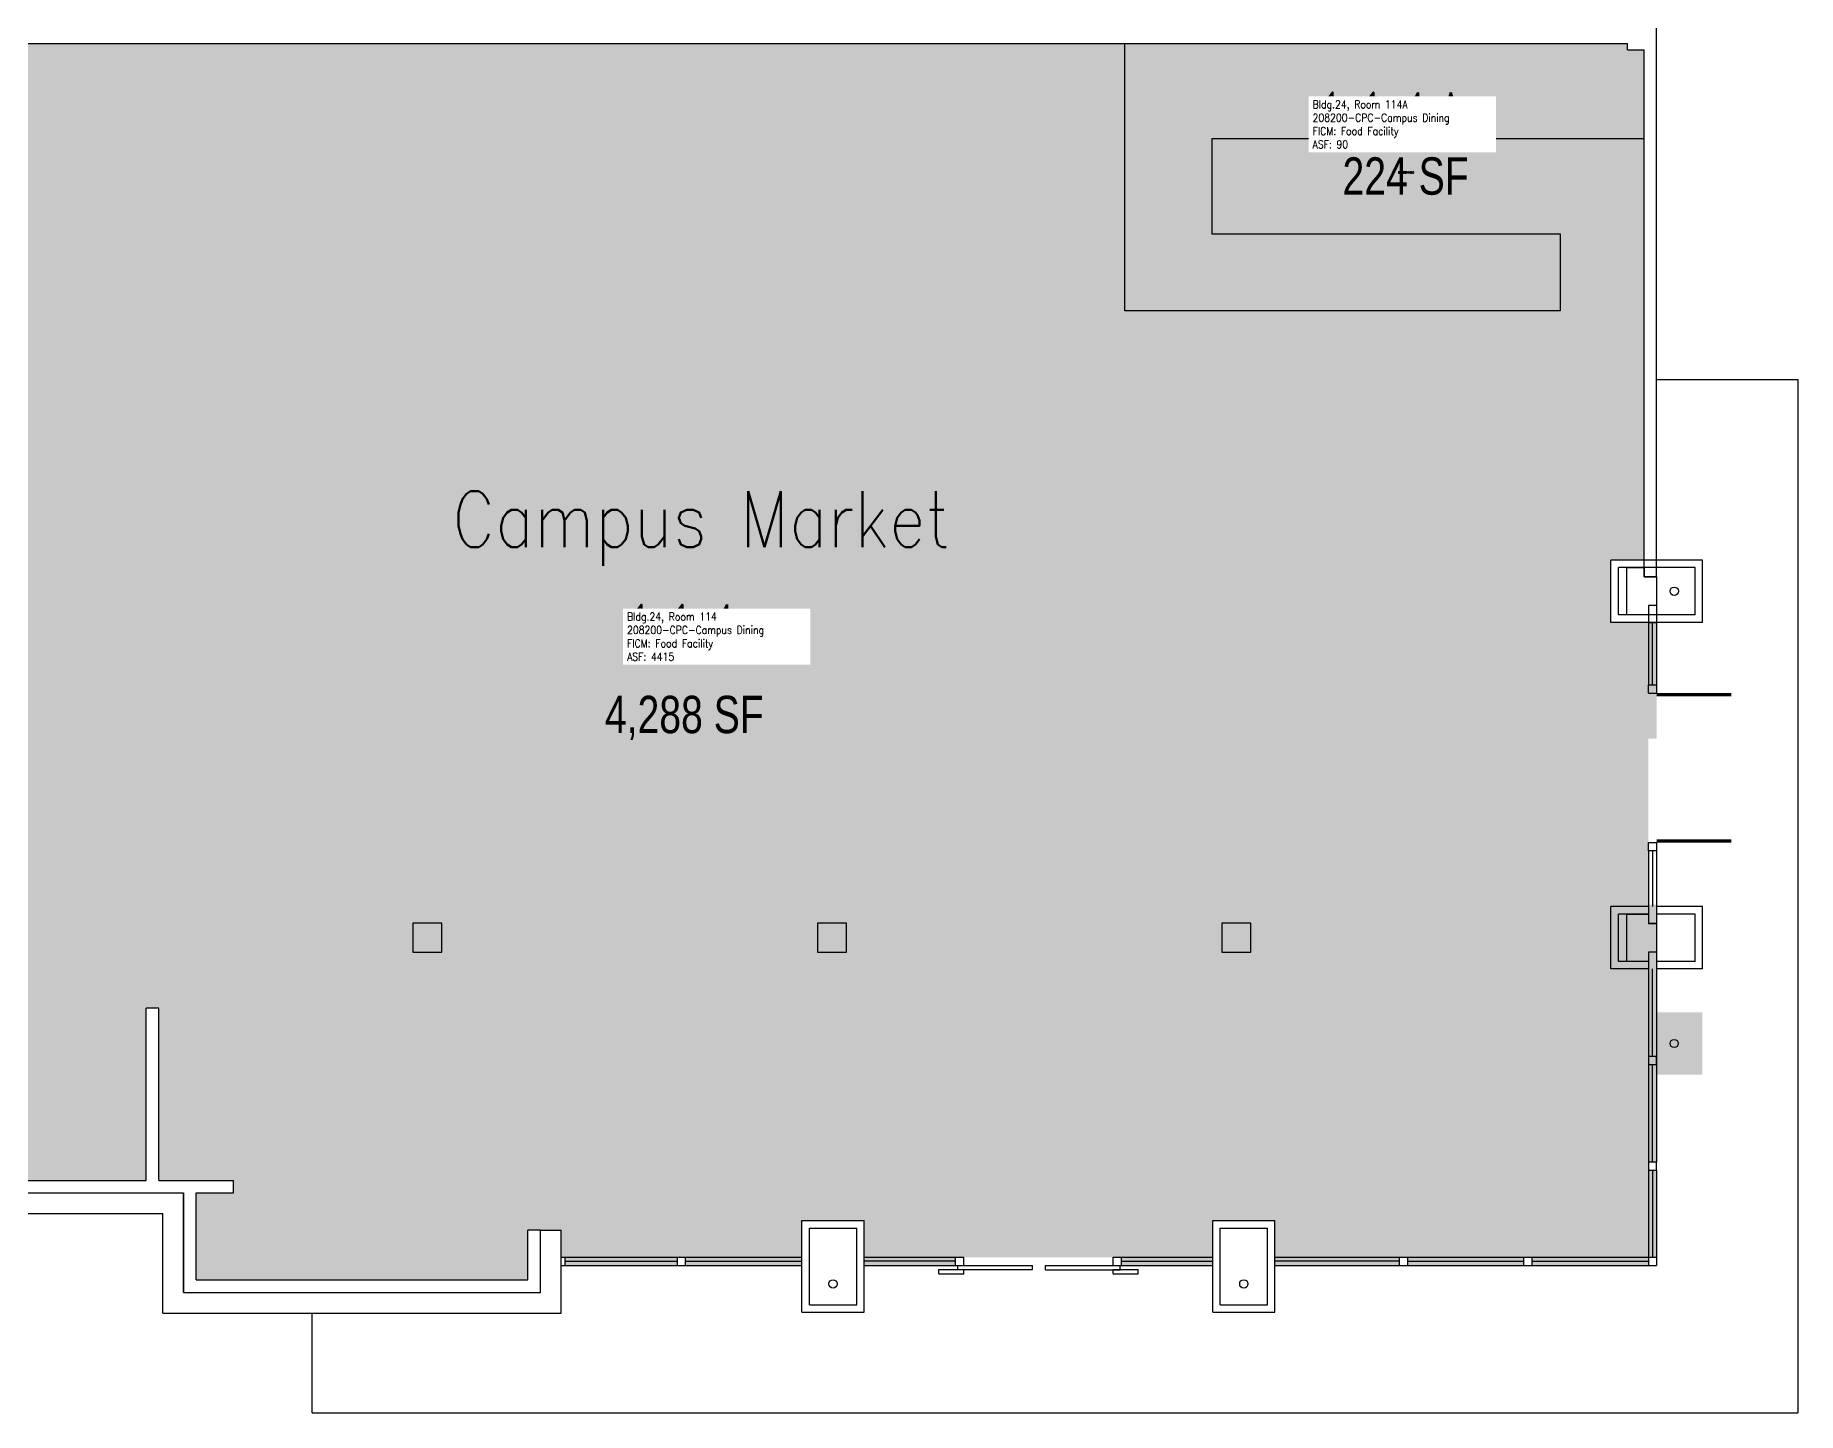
# Model space of a CAD drawing. Header units: inches. Extents: x -381 to 1674, y -222 to 2940.
# Drawn here: x 766 to 1616, y -222 to 442 of the extents above; entities that cross this region are included whole.
import ezdxf
from ezdxf.enums import TextEntityAlignment as Align

# ---------------------------------------------------------------- set-up
doc = ezdxf.new("R2010")
doc.units = ezdxf.units.IN
doc.header["$LTSCALE"] = 10
doc.header["$MEASUREMENT"] = 0
for name, color, linetype in [('A-COLS', 5, 'CONTINUOUS'), ('A-DOOR', 2, 'CONTINUOUS'), ('A-FLOR', 3, 'CONTINUOUS'), ('A-GLAZ', 1, 'CONTINUOUS'), ('A-GLAZ-SILL', 2, 'CONTINUOUS'), ('A-IDEN-CNUM', 7, 'CONTINUOUS'), ('A-IDEN-RNUM', 7, 'CONTINUOUS'), ('A-IDEN-SNUM', 4, 'CONTINUOUS'), ('A-IDEN-VNUM', 4, 'CONTINUOUS'), ('A-ROOF', 2, 'CONTINUOUS'), ('A-WALL', 5, 'CONTINUOUS'), ('AREA-TEXT', 3, 'CONTINUOUS'), ('Rooms-Category-Color', 7, 'CONTINUOUS'), ('Rooms-College-Color', 7, 'CONTINUOUS'), ('Rooms-Department-Color', 7, 'CONTINUOUS'), ('Rooms-Division-Color', 7, 'CONTINUOUS'), ('Rooms-Information', 7, 'CONTINUOUS')]:
    doc.layers.add(name, color=color, linetype=linetype)
doc.styles.add('AREA', font='arial.ttf', dxfattribs={"width": 0.75, "height": 18})
doc.styles.add('ROOMSNUMBER', font='txt.shx', dxfattribs={"height": 0.03})
doc.styles.add('ROOMVNUMBER', font='simplex.shx', dxfattribs={"width": 0.85})

msp = doc.modelspace()

# ---------------------------------------------------------------- hatches: boundary and pattern name
at = {"layer": 'Rooms-Category-Color', "true_color": 0xffe090}
h = msp.add_hatch(color=41, dxfattribs=at)
edge = h.paths.add_edge_path()
edge.add_line((1424.04, -150.96), (1424.04, -147))
edge.add_line((1424.04, -147), (1428.04, -147))
edge.add_line((1428.04, -147), (1428.04, -150.96))
edge.add_line((1428.04, -150.96), (1484.04, -150.96))
edge.add_line((1484.04, -150.96), (1484.04, -147))
edge.add_line((1484.04, -147), (1488.04, -147))
edge.add_line((1488.04, -147), (1488.04, -150.96))
edge.add_line((1488.04, -150.96), (1544.04, -150.96))
edge.add_line((1544.04, -150.96), (1544.04, -147))
edge.add_line((1544.04, -147), (1547.96, -147))
edge.add_line((1547.96, -147), (1547.96, -105))
edge.add_line((1547.96, -105), (1544.04, -105))
edge.add_line((1544.04, -105), (1544.04, -101))
edge.add_line((1544.04, -101), (1547.96, -101))
edge.add_line((1547.96, -101), (1547.96, -59))
edge.add_line((1547.96, -59), (1570.12, -59))
edge.add_line((1570.12, -59), (1570.12, -29))
edge.add_line((1570.12, -29), (1547.96, -29))
edge.add_line((1547.96, -29), (1547.96, 22.99))
edge.add_line((1547.96, 22.99), (1544.08, 22.99))
edge.add_line((1544.08, 22.99), (1544.08, 26.99))
edge.add_line((1544.08, 26.99), (1544.08, 98.99))
edge.add_line((1544.08, 98.99), (1544.08, 102.98))
edge.add_line((1544.08, 102.98), (1547.96, 102.98))
edge.add_line((1547.96, 102.98), (1547.96, 159.02))
edge.add_line((1547.96, 159.02), (1544.08, 159.02))
edge.add_line((1544.08, 159.02), (1526, 159.02))
edge.add_line((1526, 159.02), (1526, 189.02))
edge.add_line((1526, 189.02), (1542, 189.02))
edge.add_line((1542, 189.02), (1542, 309.26))
edge.add_line((1542, 309.26), (1291.73, 309.26))
edge.add_line((1291.73, 309.26), (1291.73, 438))
edge.add_line((1291.73, 438), (709.92, 438))
edge.add_arc((530, 446), 180.1, 271.90915, 357.4541, ccw=False)
edge.add_line((536, 266), (536, 235))
edge.add_line((536, 235), (545.96, 235))
edge.add_line((545.96, 235), (545.96, 187))
edge.add_line((545.96, 187), (530, 187))
edge.add_line((530, 187), (530, 344))
edge.add_line((530, 344), (521.96, 344))
edge.add_line((521.96, 344), (473.96, 344))
edge.add_line((473.96, 344), (302, 344))
edge.add_line((302, 344), (302, 10))
edge.add_line((302, 10), (354.01, 10))
edge.add_line((354.01, 10), (400, 10))
edge.add_line((400, 10), (400, -110))
edge.add_line((400, -110), (730, -110))
edge.add_line((730, -110), (730, -27))
edge.add_line((730, -27), (736, -27))
edge.add_line((736, -27), (736, -110))
edge.add_line((736, -110), (820, -110))
edge.add_line((820, -110), (820, -27))
edge.add_line((820, -27), (826, -27))
edge.add_line((826, -27), (826, -110))
edge.add_line((826, -110), (862, -110))
edge.add_line((862, -110), (862, -116))
edge.add_line((862, -116), (844, -116))
edge.add_line((844, -116), (844, -158))
edge.add_line((844, -158), (968, -158))
edge.add_line((968, -158), (1004, -158))
edge.add_line((1004, -158), (1004, -134))
edge.add_line((1004, -134), (1010, -134))
edge.add_line((1010, -134), (1020, -134))
edge.add_line((1020, -134), (1020, -147))
edge.add_line((1020, -147), (1022, -147))
edge.add_line((1022, -147), (1022, -150.96))
edge.add_line((1022, -150.96), (1076, -150.96))
edge.add_line((1076, -150.96), (1076, -147))
edge.add_line((1076, -147), (1080, -147))
edge.add_line((1080, -147), (1080, -150.96))
edge.add_line((1080, -150.96), (1136.04, -150.96))
edge.add_line((1136.04, -150.96), (1136.04, -129.36))
edge.add_line((1136.04, -129.36), (1166.04, -129.36))
edge.add_line((1166.04, -129.36), (1166.04, -150.96))
edge.add_line((1166.04, -150.96), (1210.04, -150.96))
edge.add_line((1210.04, -150.96), (1210.04, -147))
edge.add_line((1210.04, -147), (1214.04, -147))
edge.add_line((1214.04, -147), (1286.04, -147))
edge.add_line((1286.04, -147), (1290.04, -147))
edge.add_line((1290.04, -147), (1290.04, -150.96))
edge.add_line((1290.04, -150.96), (1334.04, -150.96))
edge.add_line((1334.04, -150.96), (1334.04, -129.36))
edge.add_line((1334.04, -129.36), (1364.04, -129.36))
edge.add_line((1364.04, -129.36), (1364.04, -150.96))
edge.add_line((1364.04, -150.96), (1424.04, -150.96))
msp.add_hatch(color=41, dxfattribs=at).paths.add_polyline_path([(1542, 309.26), (1291.73, 309.26), (1291.73, 438), (1534, 438), (1534, 435), (1542, 435)])
at = {"layer": 'Rooms-College-Color', "true_color": 0xadadad}
h = msp.add_hatch(color=253, dxfattribs=at)
edge = h.paths.add_edge_path()
edge.add_line((1424.04, -150.96), (1424.04, -147))
edge.add_line((1424.04, -147), (1428.04, -147))
edge.add_line((1428.04, -147), (1428.04, -150.96))
edge.add_line((1428.04, -150.96), (1484.04, -150.96))
edge.add_line((1484.04, -150.96), (1484.04, -147))
edge.add_line((1484.04, -147), (1488.04, -147))
edge.add_line((1488.04, -147), (1488.04, -150.96))
edge.add_line((1488.04, -150.96), (1544.04, -150.96))
edge.add_line((1544.04, -150.96), (1544.04, -147))
edge.add_line((1544.04, -147), (1547.96, -147))
edge.add_line((1547.96, -147), (1547.96, -105))
edge.add_line((1547.96, -105), (1544.04, -105))
edge.add_line((1544.04, -105), (1544.04, -101))
edge.add_line((1544.04, -101), (1547.96, -101))
edge.add_line((1547.96, -101), (1547.96, -59))
edge.add_line((1547.96, -59), (1570.12, -59))
edge.add_line((1570.12, -59), (1570.12, -29))
edge.add_line((1570.12, -29), (1547.96, -29))
edge.add_line((1547.96, -29), (1547.96, 22.99))
edge.add_line((1547.96, 22.99), (1544.08, 22.99))
edge.add_line((1544.08, 22.99), (1544.08, 26.99))
edge.add_line((1544.08, 26.99), (1544.08, 98.99))
edge.add_line((1544.08, 98.99), (1544.08, 102.98))
edge.add_line((1544.08, 102.98), (1547.96, 102.98))
edge.add_line((1547.96, 102.98), (1547.96, 159.02))
edge.add_line((1547.96, 159.02), (1544.08, 159.02))
edge.add_line((1544.08, 159.02), (1526, 159.02))
edge.add_line((1526, 159.02), (1526, 189.02))
edge.add_line((1526, 189.02), (1542, 189.02))
edge.add_line((1542, 189.02), (1542, 309.26))
edge.add_line((1542, 309.26), (1291.73, 309.26))
edge.add_line((1291.73, 309.26), (1291.73, 438))
edge.add_line((1291.73, 438), (709.92, 438))
edge.add_arc((530, 446), 180.1, 271.90915, 357.4541, ccw=False)
edge.add_line((536, 266), (536, 235))
edge.add_line((536, 235), (545.96, 235))
edge.add_line((545.96, 235), (545.96, 187))
edge.add_line((545.96, 187), (530, 187))
edge.add_line((530, 187), (530, 344))
edge.add_line((530, 344), (521.96, 344))
edge.add_line((521.96, 344), (473.96, 344))
edge.add_line((473.96, 344), (302, 344))
edge.add_line((302, 344), (302, 10))
edge.add_line((302, 10), (354.01, 10))
edge.add_line((354.01, 10), (400, 10))
edge.add_line((400, 10), (400, -110))
edge.add_line((400, -110), (730, -110))
edge.add_line((730, -110), (730, -27))
edge.add_line((730, -27), (736, -27))
edge.add_line((736, -27), (736, -110))
edge.add_line((736, -110), (820, -110))
edge.add_line((820, -110), (820, -27))
edge.add_line((820, -27), (826, -27))
edge.add_line((826, -27), (826, -110))
edge.add_line((826, -110), (862, -110))
edge.add_line((862, -110), (862, -116))
edge.add_line((862, -116), (844, -116))
edge.add_line((844, -116), (844, -158))
edge.add_line((844, -158), (968, -158))
edge.add_line((968, -158), (1004, -158))
edge.add_line((1004, -158), (1004, -134))
edge.add_line((1004, -134), (1010, -134))
edge.add_line((1010, -134), (1020, -134))
edge.add_line((1020, -134), (1020, -147))
edge.add_line((1020, -147), (1022, -147))
edge.add_line((1022, -147), (1022, -150.96))
edge.add_line((1022, -150.96), (1076, -150.96))
edge.add_line((1076, -150.96), (1076, -147))
edge.add_line((1076, -147), (1080, -147))
edge.add_line((1080, -147), (1080, -150.96))
edge.add_line((1080, -150.96), (1136.04, -150.96))
edge.add_line((1136.04, -150.96), (1136.04, -129.36))
edge.add_line((1136.04, -129.36), (1166.04, -129.36))
edge.add_line((1166.04, -129.36), (1166.04, -150.96))
edge.add_line((1166.04, -150.96), (1210.04, -150.96))
edge.add_line((1210.04, -150.96), (1210.04, -147))
edge.add_line((1210.04, -147), (1214.04, -147))
edge.add_line((1214.04, -147), (1286.04, -147))
edge.add_line((1286.04, -147), (1290.04, -147))
edge.add_line((1290.04, -147), (1290.04, -150.96))
edge.add_line((1290.04, -150.96), (1334.04, -150.96))
edge.add_line((1334.04, -150.96), (1334.04, -129.36))
edge.add_line((1334.04, -129.36), (1364.04, -129.36))
edge.add_line((1364.04, -129.36), (1364.04, -150.96))
edge.add_line((1364.04, -150.96), (1424.04, -150.96))
msp.add_hatch(color=253, dxfattribs=at).paths.add_polyline_path([(1542, 309.26), (1291.73, 309.26), (1291.73, 438), (1534, 438), (1534, 435), (1542, 435)])
at = {"layer": 'Rooms-Department-Color', "true_color": 0x80bc67}
h = msp.add_hatch(color=83, dxfattribs=at)
edge = h.paths.add_edge_path()
edge.add_line((1424.04, -150.96), (1424.04, -147))
edge.add_line((1424.04, -147), (1428.04, -147))
edge.add_line((1428.04, -147), (1428.04, -150.96))
edge.add_line((1428.04, -150.96), (1484.04, -150.96))
edge.add_line((1484.04, -150.96), (1484.04, -147))
edge.add_line((1484.04, -147), (1488.04, -147))
edge.add_line((1488.04, -147), (1488.04, -150.96))
edge.add_line((1488.04, -150.96), (1544.04, -150.96))
edge.add_line((1544.04, -150.96), (1544.04, -147))
edge.add_line((1544.04, -147), (1547.96, -147))
edge.add_line((1547.96, -147), (1547.96, -105))
edge.add_line((1547.96, -105), (1544.04, -105))
edge.add_line((1544.04, -105), (1544.04, -101))
edge.add_line((1544.04, -101), (1547.96, -101))
edge.add_line((1547.96, -101), (1547.96, -59))
edge.add_line((1547.96, -59), (1570.12, -59))
edge.add_line((1570.12, -59), (1570.12, -29))
edge.add_line((1570.12, -29), (1547.96, -29))
edge.add_line((1547.96, -29), (1547.96, 22.99))
edge.add_line((1547.96, 22.99), (1544.08, 22.99))
edge.add_line((1544.08, 22.99), (1544.08, 26.99))
edge.add_line((1544.08, 26.99), (1544.08, 98.99))
edge.add_line((1544.08, 98.99), (1544.08, 102.98))
edge.add_line((1544.08, 102.98), (1547.96, 102.98))
edge.add_line((1547.96, 102.98), (1547.96, 159.02))
edge.add_line((1547.96, 159.02), (1544.08, 159.02))
edge.add_line((1544.08, 159.02), (1526, 159.02))
edge.add_line((1526, 159.02), (1526, 189.02))
edge.add_line((1526, 189.02), (1542, 189.02))
edge.add_line((1542, 189.02), (1542, 309.26))
edge.add_line((1542, 309.26), (1291.73, 309.26))
edge.add_line((1291.73, 309.26), (1291.73, 438))
edge.add_line((1291.73, 438), (709.92, 438))
edge.add_arc((530, 446), 180.1, 271.90915, 357.4541, ccw=False)
edge.add_line((536, 266), (536, 235))
edge.add_line((536, 235), (545.96, 235))
edge.add_line((545.96, 235), (545.96, 187))
edge.add_line((545.96, 187), (530, 187))
edge.add_line((530, 187), (530, 344))
edge.add_line((530, 344), (521.96, 344))
edge.add_line((521.96, 344), (473.96, 344))
edge.add_line((473.96, 344), (302, 344))
edge.add_line((302, 344), (302, 10))
edge.add_line((302, 10), (354.01, 10))
edge.add_line((354.01, 10), (400, 10))
edge.add_line((400, 10), (400, -110))
edge.add_line((400, -110), (730, -110))
edge.add_line((730, -110), (730, -27))
edge.add_line((730, -27), (736, -27))
edge.add_line((736, -27), (736, -110))
edge.add_line((736, -110), (820, -110))
edge.add_line((820, -110), (820, -27))
edge.add_line((820, -27), (826, -27))
edge.add_line((826, -27), (826, -110))
edge.add_line((826, -110), (862, -110))
edge.add_line((862, -110), (862, -116))
edge.add_line((862, -116), (844, -116))
edge.add_line((844, -116), (844, -158))
edge.add_line((844, -158), (968, -158))
edge.add_line((968, -158), (1004, -158))
edge.add_line((1004, -158), (1004, -134))
edge.add_line((1004, -134), (1010, -134))
edge.add_line((1010, -134), (1020, -134))
edge.add_line((1020, -134), (1020, -147))
edge.add_line((1020, -147), (1022, -147))
edge.add_line((1022, -147), (1022, -150.96))
edge.add_line((1022, -150.96), (1076, -150.96))
edge.add_line((1076, -150.96), (1076, -147))
edge.add_line((1076, -147), (1080, -147))
edge.add_line((1080, -147), (1080, -150.96))
edge.add_line((1080, -150.96), (1136.04, -150.96))
edge.add_line((1136.04, -150.96), (1136.04, -129.36))
edge.add_line((1136.04, -129.36), (1166.04, -129.36))
edge.add_line((1166.04, -129.36), (1166.04, -150.96))
edge.add_line((1166.04, -150.96), (1210.04, -150.96))
edge.add_line((1210.04, -150.96), (1210.04, -147))
edge.add_line((1210.04, -147), (1214.04, -147))
edge.add_line((1214.04, -147), (1286.04, -147))
edge.add_line((1286.04, -147), (1290.04, -147))
edge.add_line((1290.04, -147), (1290.04, -150.96))
edge.add_line((1290.04, -150.96), (1334.04, -150.96))
edge.add_line((1334.04, -150.96), (1334.04, -129.36))
edge.add_line((1334.04, -129.36), (1364.04, -129.36))
edge.add_line((1364.04, -129.36), (1364.04, -150.96))
edge.add_line((1364.04, -150.96), (1424.04, -150.96))
msp.add_hatch(color=83, dxfattribs=at).paths.add_polyline_path([(1542, 309.26), (1291.73, 309.26), (1291.73, 438), (1534, 438), (1534, 435), (1542, 435)])
at = {"layer": 'Rooms-Division-Color', "true_color": 0x80bc67}
h = msp.add_hatch(color=83, dxfattribs=at)
edge = h.paths.add_edge_path()
edge.add_line((1424.04, -150.96), (1424.04, -147))
edge.add_line((1424.04, -147), (1428.04, -147))
edge.add_line((1428.04, -147), (1428.04, -150.96))
edge.add_line((1428.04, -150.96), (1484.04, -150.96))
edge.add_line((1484.04, -150.96), (1484.04, -147))
edge.add_line((1484.04, -147), (1488.04, -147))
edge.add_line((1488.04, -147), (1488.04, -150.96))
edge.add_line((1488.04, -150.96), (1544.04, -150.96))
edge.add_line((1544.04, -150.96), (1544.04, -147))
edge.add_line((1544.04, -147), (1547.96, -147))
edge.add_line((1547.96, -147), (1547.96, -105))
edge.add_line((1547.96, -105), (1544.04, -105))
edge.add_line((1544.04, -105), (1544.04, -101))
edge.add_line((1544.04, -101), (1547.96, -101))
edge.add_line((1547.96, -101), (1547.96, -59))
edge.add_line((1547.96, -59), (1570.12, -59))
edge.add_line((1570.12, -59), (1570.12, -29))
edge.add_line((1570.12, -29), (1547.96, -29))
edge.add_line((1547.96, -29), (1547.96, 22.99))
edge.add_line((1547.96, 22.99), (1544.08, 22.99))
edge.add_line((1544.08, 22.99), (1544.08, 26.99))
edge.add_line((1544.08, 26.99), (1544.08, 98.99))
edge.add_line((1544.08, 98.99), (1544.08, 102.98))
edge.add_line((1544.08, 102.98), (1547.96, 102.98))
edge.add_line((1547.96, 102.98), (1547.96, 159.02))
edge.add_line((1547.96, 159.02), (1544.08, 159.02))
edge.add_line((1544.08, 159.02), (1526, 159.02))
edge.add_line((1526, 159.02), (1526, 189.02))
edge.add_line((1526, 189.02), (1542, 189.02))
edge.add_line((1542, 189.02), (1542, 309.26))
edge.add_line((1542, 309.26), (1291.73, 309.26))
edge.add_line((1291.73, 309.26), (1291.73, 438))
edge.add_line((1291.73, 438), (709.92, 438))
edge.add_arc((530, 446), 180.1, 271.90915, 357.4541, ccw=False)
edge.add_line((536, 266), (536, 235))
edge.add_line((536, 235), (545.96, 235))
edge.add_line((545.96, 235), (545.96, 187))
edge.add_line((545.96, 187), (530, 187))
edge.add_line((530, 187), (530, 344))
edge.add_line((530, 344), (521.96, 344))
edge.add_line((521.96, 344), (473.96, 344))
edge.add_line((473.96, 344), (302, 344))
edge.add_line((302, 344), (302, 10))
edge.add_line((302, 10), (354.01, 10))
edge.add_line((354.01, 10), (400, 10))
edge.add_line((400, 10), (400, -110))
edge.add_line((400, -110), (730, -110))
edge.add_line((730, -110), (730, -27))
edge.add_line((730, -27), (736, -27))
edge.add_line((736, -27), (736, -110))
edge.add_line((736, -110), (820, -110))
edge.add_line((820, -110), (820, -27))
edge.add_line((820, -27), (826, -27))
edge.add_line((826, -27), (826, -110))
edge.add_line((826, -110), (862, -110))
edge.add_line((862, -110), (862, -116))
edge.add_line((862, -116), (844, -116))
edge.add_line((844, -116), (844, -158))
edge.add_line((844, -158), (968, -158))
edge.add_line((968, -158), (1004, -158))
edge.add_line((1004, -158), (1004, -134))
edge.add_line((1004, -134), (1010, -134))
edge.add_line((1010, -134), (1020, -134))
edge.add_line((1020, -134), (1020, -147))
edge.add_line((1020, -147), (1022, -147))
edge.add_line((1022, -147), (1022, -150.96))
edge.add_line((1022, -150.96), (1076, -150.96))
edge.add_line((1076, -150.96), (1076, -147))
edge.add_line((1076, -147), (1080, -147))
edge.add_line((1080, -147), (1080, -150.96))
edge.add_line((1080, -150.96), (1136.04, -150.96))
edge.add_line((1136.04, -150.96), (1136.04, -129.36))
edge.add_line((1136.04, -129.36), (1166.04, -129.36))
edge.add_line((1166.04, -129.36), (1166.04, -150.96))
edge.add_line((1166.04, -150.96), (1210.04, -150.96))
edge.add_line((1210.04, -150.96), (1210.04, -147))
edge.add_line((1210.04, -147), (1214.04, -147))
edge.add_line((1214.04, -147), (1286.04, -147))
edge.add_line((1286.04, -147), (1290.04, -147))
edge.add_line((1290.04, -147), (1290.04, -150.96))
edge.add_line((1290.04, -150.96), (1334.04, -150.96))
edge.add_line((1334.04, -150.96), (1334.04, -129.36))
edge.add_line((1334.04, -129.36), (1364.04, -129.36))
edge.add_line((1364.04, -129.36), (1364.04, -150.96))
edge.add_line((1364.04, -150.96), (1424.04, -150.96))
msp.add_hatch(color=83, dxfattribs=at).paths.add_polyline_path([(1542, 309.26), (1291.73, 309.26), (1291.73, 438), (1534, 438), (1534, 435), (1542, 435)])

# ---------------------------------------------------------------- linework, layer by layer
at = {"layer": 'A-COLS'}
for centre in [(1556.51, 174.02), (1556.47, -44), (1151.04, -159.88), (1349.04, -159.88)]:
    msp.add_circle(centre, 2, dxfattribs=at)
at = {"layer": 'A-DOOR'}
for p, q in [((1211.12, -151), (1247.12, -151)), ((1211.12, -153), (1211.12, -151)), ((1247.12, -153), (1247.12, -151)), ((1253.38, -151.03), (1289.38, -151.03)), ((1253.38, -153.04), (1253.38, -151.04)), ((1289.38, -153.04), (1289.38, -151.03)), ((1211.12, -153), (1247.12, -153)), ((1253.38, -153.04), (1289.38, -153.04))]:
    msp.add_line(p, q, dxfattribs=at)
for points in [[(1548, 124.14, 1.5, 1.5, 0), (1584, 124.14, 0, 0, 0), (1584, 124.89, 0, 0, -0.414214), (1548, 88.89, 0, 0, -0.414214)], [(1548, 53.64, 1.5, 1.5, 0), (1584, 53.64, 0, 0, 0), (1584, 52.89, 0, 0, 0.414214), (1548, 88.89, 0, 0, 0.414214)]]:
    msp.add_lwpolyline(points, format="xyseb", dxfattribs=at)
at = {"layer": 'A-FLOR'}
msp.add_lwpolyline([(1542, 392.03), (1333.55, 392.03), (1333.55, 346.31), (1501.6, 346.31), (1501.6, 309.26), (1291.73, 309.26), (1291.73, 438)], dxfattribs=at)
at = {"layer": 'A-GLAZ'}
for p, q in [((1546.04, 128.88), (1546.04, 159.02)), ((1546.04, 48.89), (1546.08, 21.96)), ((1546.04, -50.17), (1546.06, -8.04)), ((1546.02, -101), (1546.04, -54.16)), ((1546.02, -105), (1546.02, -147)), ((1022, -149), (1076, -149)), ((1080, -149), (1136.04, -149)), ((1210.04, -149), (1166.04, -149)), ((1290.04, -149), (1334.04, -149)), ((1424.04, -149), (1364.04, -149)), ((1428.04, -149), (1484.04, -149)), ((1488.04, -149), (1544.04, -149))]:
    msp.add_line(p, q, dxfattribs=at)
at = {"layer": 'A-GLAZ-SILL'}
for p, q in [((1544.08, 167.06), (1544.08, 128.88)), ((1547.96, 167.06), (1544.08, 167.06)), ((1547.96, 167.06), (1547.96, 128.88)), ((1544.08, 48.89), (1544.12, 13.92)), ((1547.96, 48.89), (1548, 13.92)), ((1548, 13.92), (1544.12, 13.92)), ((1544.12, 0), (1544.08, -101)), ((1548, 0), (1544.12, 0)), ((1548, 0), (1547.96, -101)), ((1544.08, -105), (1544.08, -147)), ((1547.96, -105), (1547.96, -147)), ((1022, -147.04), (1076, -147.04)), ((1022, -150.96), (1076, -150.96)), ((1080, -147.04), (1136.04, -147.04)), ((1080, -150.96), (1136.04, -150.96)), ((1166.04, -147.04), (1210.04, -147.04)), ((1166.04, -150.96), (1210.04, -150.96)), ((1290.04, -147.04), (1334.04, -147.04)), ((1290.04, -150.96), (1334.04, -150.96)), ((1364.04, -147.04), (1424.04, -147.04)), ((1364.04, -150.96), (1424.04, -150.96)), ((1428.04, -147.04), (1484.04, -147.04)), ((1428.04, -150.96), (1484.04, -150.96)), ((1488.04, -147.04), (1544.04, -147.04)), ((1488.04, -150.96), (1544.04, -150.96))]:
    msp.add_line(p, q, dxfattribs=at)
at = {"layer": 'A-ROOF', "linetype": 'Continuous'}
for p, q in [((1548, 276), (1616.04, 276)), ((1616.04, 276), (1616.04, -222)), ((900, -222), (900, -174)), ((900, -222), (1616.04, -222))]:
    msp.add_line(p, q, dxfattribs=at)
at = {"layer": 'A-WALL'}
for p, q in [((1548, 180.98), (1548, 525.38)), ((542, 438), (1534, 438)), ((1534, 435), (1534, 438)), ((1534, 435), (1542, 435)), ((1542, 180.98), (1542, 435)), ((1570.16, 189.02), (1526, 189.02)), ((1526, 159.02), (1526, 189.02)), ((1570.16, 159.02), (1570.16, 189.02)), ((1566.56, 185.42), (1529.6, 185.42)), ((1529.6, 162.62), (1529.6, 185.42)), ((1533.59, 162.62), (1533.59, 185.42)), ((1533.59, 185.42), (1542, 185.42)), ((1542, 185.42), (1542, 180.98)), ((1548, 180.98), (1542, 180.98)), ((1542, 180.98), (1548, 180.98)), ((1548, 180.98), (1547.96, 167.06)), ((1566.56, 162.62), (1566.56, 185.42)), ((1566.56, 162.62), (1529.6, 162.62)), ((1544.08, 162.62), (1533.59, 162.62)), ((1547.96, 167.06), (1544.08, 167.06)), ((1544.08, 167.06), (1544.08, 162.62)), ((1570.16, 159.02), (1526, 159.02)), ((1544.08, 159.02), (1548, 159.02)), ((1544.08, 124.89), (1544.08, 128.88)), ((1544.08, 128.88), (1548, 128.88)), ((1548, 128.88), (1548, 124.89)), ((1544.08, 124.89), (1548, 124.89)), ((1544.08, 48.89), (1544.08, 52.89)), ((1544.08, 52.89), (1548, 52.89)), ((1548, 52.89), (1548, 48.89)), ((1548, 48.89), (1544.08, 48.89)), ((1526, -8.04), (1526, 21.96)), ((1544.12, 21.96), (1526, 21.96)), ((1529.6, -4.44), (1529.6, 18.36)), ((1544.12, 18.36), (1529.6, 18.36)), ((1533.59, -4.44), (1533.59, 18.36)), ((1533.59, 18.36), (1544.12, 18.36)), ((1544.12, 18.36), (1544.12, 13.92)), ((1570.16, 21.96), (1548, 21.96)), ((1566.56, 18.36), (1548, 18.36)), ((1566.56, -4.44), (1566.56, 18.36)), ((1570.16, -8.04), (1570.16, 21.96)), ((1544.12, 13.92), (1548, 13.92)), ((1548, 13.92), (1548, 0)), ((1548, 0), (1544.12, 0)), ((1544.12, 0), (1544.12, -4.44)), ((1544.12, -8.04), (1526, -8.04)), ((1544.12, -4.44), (1529.6, -4.44)), ((1544.12, -4.44), (1533.59, -4.44)), ((1566.56, -4.44), (1548, -4.44)), ((1570.16, -8.04), (1548, -8.04)), ((820, -110), (820, -27)), ((826, -27), (820, -27)), ((826, -110), (826, -27)), ((1544.04, -50.17), (1544.04, -54.16)), ((1544.04, -50.17), (1548, -50.17)), ((1548, -54.16), (1548, -50.17)), ((1544.04, -54.16), (1548, -54.16)), ((1544.04, -101), (1544.04, -105)), ((1544.04, -101), (1548, -101)), ((1548, -105), (1548, -101)), ((736, -110), (820, -110)), ((826, -110), (862, -110)), ((862, -116), (862, -110)), ((1544.04, -105), (1548, -105)), ((-26.01, -116), (838, -116)), ((122, -116), (838, -116)), ((838, -164), (838, -116)), ((838, -116), (838, -164)), ((844, -158), (844, -116)), ((844, -116), (862, -116)), ((-36, -126), (828, -126)), ((828, -174), (828, -126)), ((1004, -158), (1004, -134)), ((1010, -134), (1004, -134)), ((1010, -164), (1010, -134)), ((1010, -134), (1020, -134)), ((1020, -174), (1020, -134)), ((1136.04, -173.52), (1136.04, -129.36)), ((1136.04, -129.36), (1166.04, -129.36)), ((1139.64, -132.96), (1162.44, -132.96)), ((1139.64, -169.92), (1139.64, -132.96)), ((1162.44, -169.92), (1162.44, -132.96)), ((1166.04, -173.52), (1166.04, -129.36)), ((1334.04, -129.36), (1364.04, -129.36)), ((1334.04, -173.52), (1334.04, -129.36)), ((1337.64, -132.96), (1360.44, -132.96)), ((1337.64, -169.92), (1337.64, -132.96)), ((1360.44, -169.92), (1360.44, -132.96)), ((1364.04, -173.52), (1364.04, -129.36)), ((1020, -147), (1022, -147)), ((1020, -151), (1022, -151)), ((1022, -151), (1022, -147)), ((1076, -151), (1076, -147)), ((1076, -147), (1080, -147)), ((1076, -151), (1080, -151)), ((1080, -151), (1080, -147)), ((1210.04, -151), (1210.04, -147)), ((1210.04, -147), (1214.04, -147)), ((1210.04, -151), (1214.04, -151)), ((1210.04, -151), (1214.04, -151)), ((1214.04, -151), (1214.04, -147)), ((1286.04, -151), (1286.04, -147)), ((1286.04, -147), (1290.04, -147)), ((1286.04, -151), (1290.04, -151)), ((1290.04, -151), (1290.04, -147)), ((1424.04, -151), (1424.04, -147)), ((1424.04, -147), (1428.04, -147)), ((1424.04, -151), (1428.04, -151)), ((1428.04, -151), (1428.04, -147)), ((1484.04, -151), (1484.04, -147)), ((1484.04, -147), (1488.04, -147)), ((1484.04, -151), (1488.04, -151)), ((1488.04, -151), (1488.04, -147)), ((1544.04, -147), (1548, -147)), ((1544.04, -147), (1544.04, -151)), ((1544.04, -151), (1548, -151)), ((1548, -147), (1548, -151)), ((844, -158), (1004, -158)), ((1202.04, -153), (1214.04, -153)), ((1202.04, -154.96), (1202.04, -153)), ((1202.04, -154.96), (1214.04, -154.96)), ((1214.04, -154.96), (1214.04, -153)), ((1286.04, -154.96), (1286.04, -153)), ((1286.04, -153), (1298.04, -153)), ((1286.04, -154.96), (1298.04, -154.96)), ((1298.04, -154.96), (1298.04, -153)), ((838, -164), (1010, -164)), ((838, -164), (1010, -164)), ((828, -174), (1020, -174)), ((1136.04, -173.52), (1166.04, -173.52)), ((1139.64, -169.92), (1162.44, -169.92)), ((1334.04, -173.52), (1364.04, -173.52)), ((1337.64, -169.92), (1360.44, -169.92))]:
    msp.add_line(p, q, dxfattribs=at)
for points in [[(948.5, 0), (962.5, 0), (962.5, 14), (948.5, 14)], [(1143.5, 0), (1157.5, 0), (1157.5, 14), (1143.5, 14)], [(1338.5, 0), (1352.5, 0), (1352.5, 14), (1338.5, 14)]]:
    msp.add_lwpolyline(points, close=True, dxfattribs=at)

# ---------------------------------------------------------------- texts
at = {"layer": 'A-IDEN-CNUM', "style": 'ROOMSNUMBER', "width": 0.85}
msp.add_text('CAD #024-0_0114-00', height=1, rotation=0, dxfattribs=at).set_placement((1064.33, 151.41), align=Align.MIDDLE)
at = {"layer": 'A-IDEN-RNUM', "style": 'ROOMSNUMBER', "width": 0.85}
for s, p in [('0114-A0', (1427.24, 375.91)), ('0114-00', (1064.33, 154.41))]:
    msp.add_text(s, height=1, rotation=0, dxfattribs=at).set_placement(p, align=Align.MIDDLE)
at = {"layer": 'A-IDEN-SNUM', "style": 'ROOMSNUMBER', "width": 0.85}
for s, p in [('02400114A0', (1427.24, 375.91)), ('0240011400', (1064.33, 154.41))]:
    msp.add_text(s, height=1, rotation=0, dxfattribs=at).set_placement(p, align=Align.MIDDLE)
at = {"layer": 'A-IDEN-VNUM', "style": 'ROOMVNUMBER', "width": 0.85}
for s, p in [('114A', (1419.35, 401)), ('Campus Market', (1087.48, 204.27)), ('114', (1077.43, 154.04))]:
    msp.add_text(s, height=27, rotation=0, dxfattribs=at).set_placement(p, align=Align.MIDDLE)
at = {"layer": 'AREA-TEXT', "style": 'AREA', "width": 0.75}
for s, p in [('224 SF', (1427.01, 374.17)), ('4,288 SF', (1079.35, 114.6))]:
    msp.add_text(s, height=18, dxfattribs=at).set_placement(p, align=Align.MIDDLE_CENTER)

# ---------------------------------------------------------------- next in the draw order: texts
at = {"layer": 'Rooms-Information', "char_height": 3.8571, "width": 86.4, "attachment_point": 7, "rotation": 0, "style": 'ROOMVNUMBER', "bg_fill": 3, "box_fill_scale": 1.5, "bg_fill_color": 256, "bg_fill_true_color": 13158600, "bg_fill_transparency": 0}
for s, insert in [('Bldg.24, Room 114A^M^J208200-CPC-Campus Dining^M^JFICM: Food Facility^M^JASF: 90', (1382.19, 387.5)), ('Bldg.24, Room 114^M^J208200-CPC-Campus Dining^M^JFICM: Food Facility^M^JASF: 4415', (1051.75, 140.54))]:
    msp.add_mtext(s, dxfattribs=dict(at, insert=insert))

doc.saveas('drawing.dxf')
